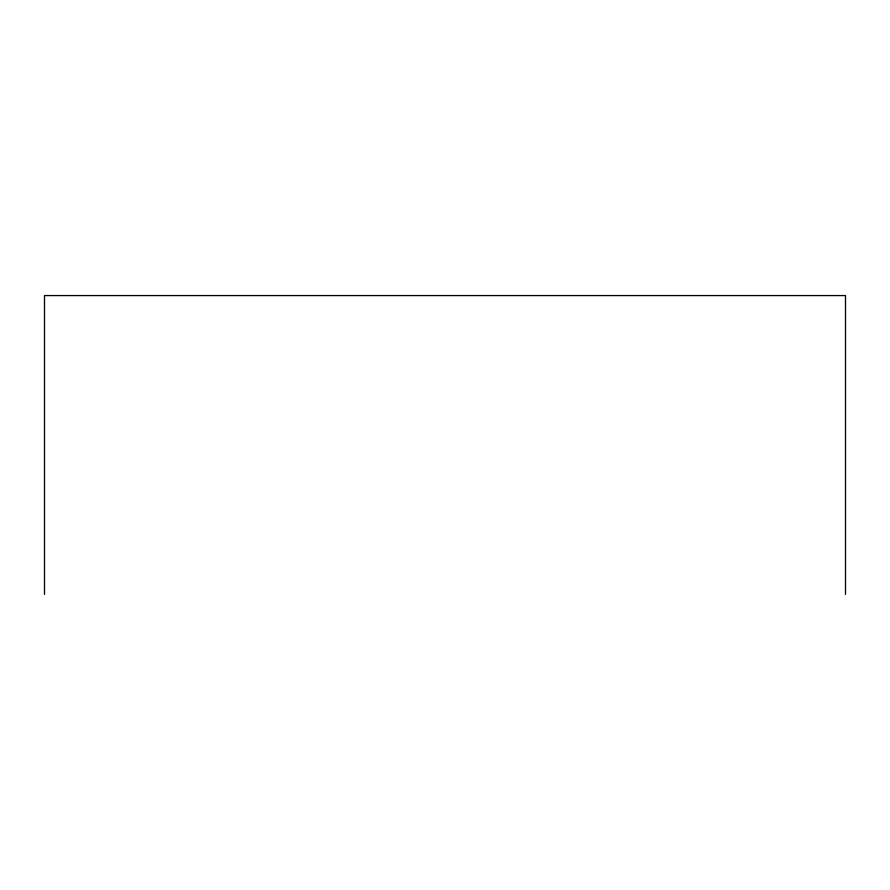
<?xml version="1.0" encoding="UTF-8"?>
<svg xmlns="http://www.w3.org/2000/svg" width="890" height="890" viewBox="0 0 890 890"><rect width="100%" height="100%" fill="white"/><g stroke="black" fill="none" stroke-linecap="round" stroke-linejoin="round"><path stroke-width="1.33" d="M845.5 594.431L845.5 295.569L44.5 295.569L44.5 594.431"/></g></svg>
